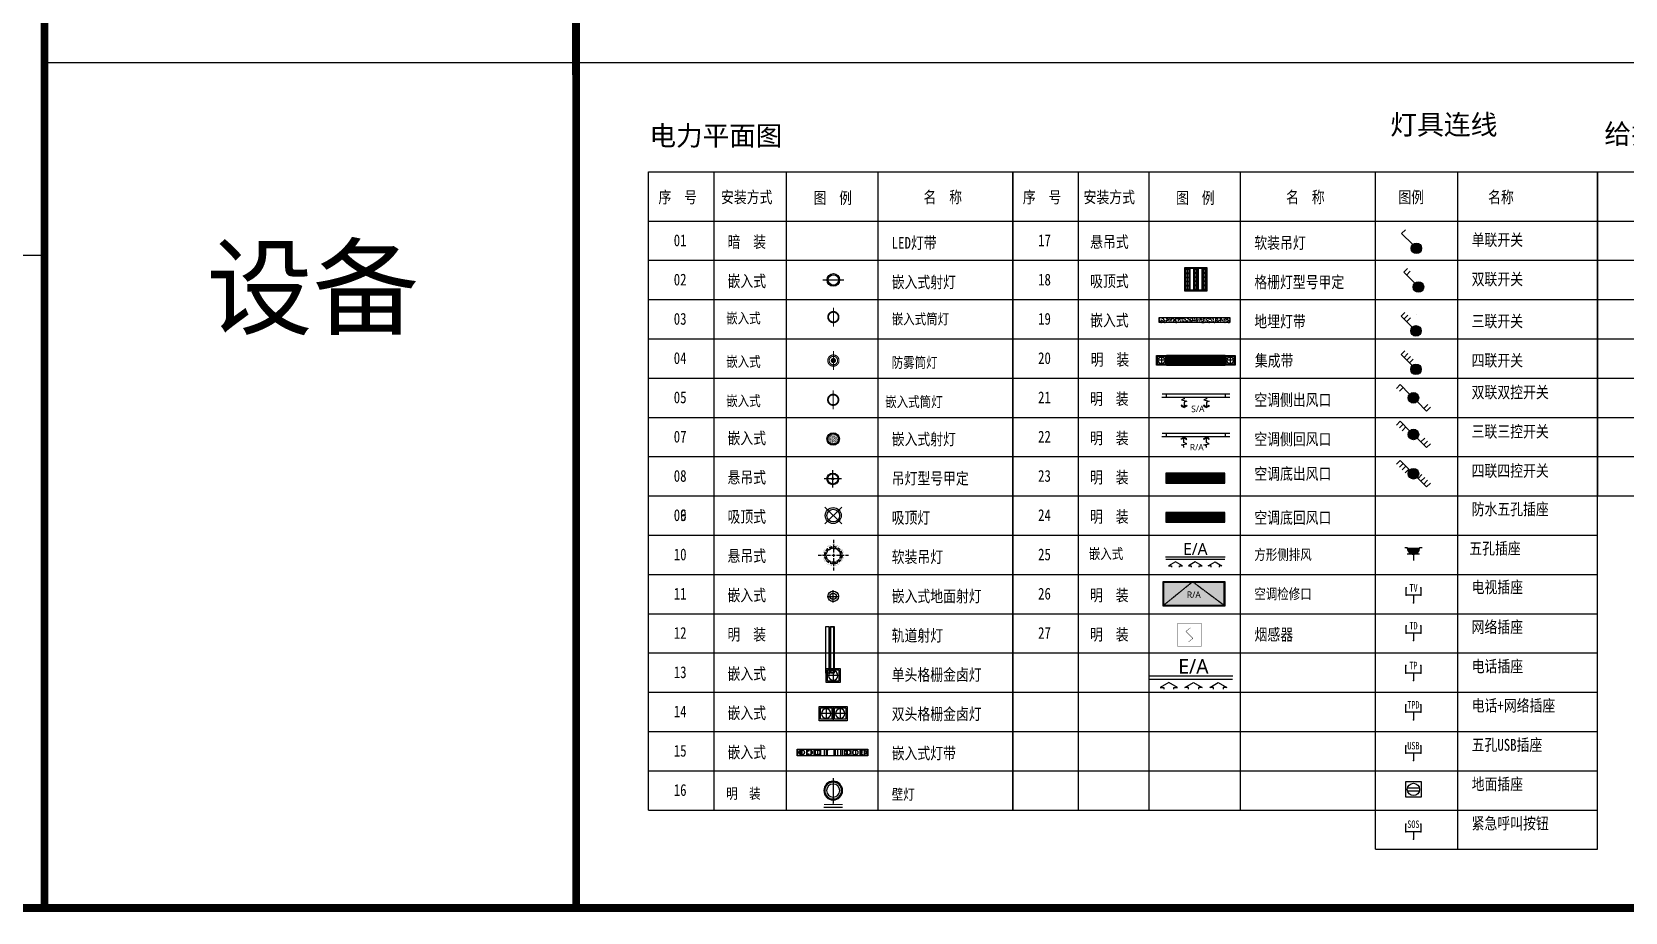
# Model space of a CAD drawing. Header units: millimetres. Extents: x -108767 to 78913, y -380878 to 1470.
# Drawn here: x -88543 to -78314, y -194076 to -188427 of the extents above; entities that cross this region are included whole.
import ezdxf
from ezdxf.enums import TextEntityAlignment as Align

# ---------------------------------------------------------------- set-up
doc = ezdxf.new("R2010")
doc.units = ezdxf.units.MM
doc.header["$LTSCALE"] = 10
doc.set_wipeout_variables(frame=1)
for name, pattern in [('ACAD_ISO02W100', [15, 12, -3]), ('ACAD_ISO05W100', [33, 24, -3, 0, -3, 0, -3]), ('DASH', [0.35, 0.25, -0.1]), ('DOTE', [2.42, 2, -0.2, 0.02, -0.2]), ('HIDDEN2', [0.1875, 0.125, -0.0625])]:
    doc.linetypes.add(name, pattern=pattern)
for name, color, linetype in [('0-TQ', 4, 'Continuous'), ('DIM_SYMB', 3, 'Continuous'), ('ID_Eqpm_M&E', 252, 'HIDDEN2'), ('NW-01-wall(原有墙体)', 255, 'Continuous'), ('NW-01-尺寸标注', 252, 'Continuous'), ('NW-02-light(平面灯具)', 12, 'Continuous'), ('NW-02-地面灯具', 1, 'Continuous'), ('NW-04-light(天花灯具)', 1, 'Continuous'), ('NW-04-天花填充', 250, 'Continuous'), ('NW-04-天花造型细线', 32, 'Continuous'), ('NW-05-造型转折线', 40, 'Continuous'), ('NW-DIMA(尺寸)', 106, 'Continuous'), ('NW-door(门扇)', 12, 'Continuous'), ('NW-light(天花射灯)', 1, 'Continuous'), ('NW-light(天花灯具)', 1, 'Continuous'), ('NW-完成面（用于平面）', 43, 'Continuous'), ('NW-开关面板', 147, 'Continuous'), ('NW-强弱电插座', 223, 'Continuous'), ('NW-暖通设备', 161, 'Continuous'), ('NW-暖通风口', 33, 'Continuous'), ('PM-01拆改', 2, 'Continuous'), ('PM-11 强弱电', 1, 'Continuous'), ('ZS-FURN', 1, 'Continuous'), ('检修口', 251, 'ACAD_ISO02W100')]:
    doc.layers.add(name, color=color, linetype=linetype)
doc.layers.add('A-GLAZ-MULN', color=1, linetype='Continuous', lineweight=25)
doc.styles.add('163', font='', dxfattribs={"width": 0.99})
doc.styles.add('_TCH_LABEL', font='COMPLEX', dxfattribs={"bigfont": 'GBCBIG'})
doc.styles.get("Standard").update_dxf_attribs({"font": ''})
doc.styles.add('宋体', font='', dxfattribs={"width": 0.8})
doc.styles.add('黑体', font='', dxfattribs={"width": 0.8, "height": 3})
doc.styles.get('163').set_extended_font_data('SimSun')
doc.styles.get('Standard').set_extended_font_data('SimSun')
doc.styles.get('宋体').set_extended_font_data('SimSun')
doc.styles.get('黑体').set_extended_font_data('Microsoft YaHei')

# ---------------------------------------------------------------- blocks, each defined once
blk = doc.blocks.new('嵌入式射灯1')
at = {"color": 250, "linetype": 'DOTE', "ltscale": 30}
blk.add_line((0, 100), (0, -100), dxfattribs=at)
blk.add_lwpolyline([(-100, 0, 0, 0, 0), (100, 0, 30, 0, 0), (155, 0, 0, 0, 0)], format="xyseb", dxfattribs=at)
blk.add_circle((0, 0), 60)
at = {"color": 250}
blk.add_circle((0, 0), 50, dxfattribs=at)
blk = doc.blocks.new('QWEFTRQWT')
at = {"layer": 'NW-light(天花灯具)', "color": 8, "linetype": 'DASH', "ltscale": 15}
for p, q in [((-731078, -150609), (-731078, -150959)), ((-731253, -150784), (-730903, -150784))]:
    blk.add_line(p, q, dxfattribs=at)
at = {"layer": 'NW-light(天花灯具)', "color": 1, "linetype": 'DASH', "ltscale": 15, "const_width": 1.5}
for points in [[(-731154, -150691, -0.145481), (-731091, -150665, -0.145481)], [(-731066, -150665, -0.145481), (-731003, -150691, -0.145481)], [(-731198, -150772, -0.145481), (-731172, -150708, -0.145481)], [(-731172, -150860, -0.145481), (-731198, -150796, -0.145481)], [(-730985, -150708, -0.145481), (-730959, -150772, -0.145481)], [(-730959, -150796, -0.145481), (-730985, -150860, -0.145481)], [(-731091, -150903, -0.145481), (-731154, -150877, -0.145481)], [(-731003, -150877, -0.145481), (-731066, -150903, -0.145481)]]:
    blk.add_lwpolyline(points, format="xyb", dxfattribs=at)
at = {"layer": 'NW-light(天花灯具)', "color": 1, "linetype": 'DASH', "ltscale": 15}
blk.add_circle((-731078, -150784), 100, dxfattribs=at)
at = {"layer": 'NW-light(天花灯具)', "color": 8, "linetype": 'DASH', "ltscale": 15}
for radius in [85, 80]:
    blk.add_circle((-731078, -150784), radius, dxfattribs=at)
blk = doc.blocks.new('sdfrgki')
at = {"layer": 'PM-11 强弱电', "color": 8}
for p, q in [((173041, -17557), (173360, -17238)), ((173041, -17238), (173360, -17557))]:
    blk.add_line(p, q, dxfattribs=at)
at = {"layer": 'PM-11 强弱电', "color": 1}
for radius in [150, 120]:
    blk.add_circle((173200, -17398), radius, dxfattribs=at)
blk = doc.blocks.new('fewrfewrewrwe')
at = {"layer": 'NW-暖通风口'}
for points in [[(-322, 196), (-356, 163), (-364, 173)], [(-322, 196), (-289, 163), (-281, 173)], [(-2, 196), (-36, 163), (-43, 173)], [(-2, 196), (32, 163), (39, 173)]]:
    blk.add_hatch(color=256, dxfattribs=at).paths.add_polyline_path(points)
for p, q in [((-638, 48, 454), (336, 48, -454)), ((-636, 0, 454), (336, 0, -454)), ((-572, 48, 454), (-572, 0, 454)), ((-364, 173, 0), (-322, 196, 0)), ((-356, 163, 0), (-364, 173, 0)), ((-358, 86, 0), (-284, 103, 0)), ((-322, 70, 0), (-358, 86, 0)), ((-322, 196, 0), (-356, 163, 0)), ((-322, 119, 0), (-322, 196, 0)), ((-322, 196, 0), (-289, 163, 0)), ((-281, 173, 0), (-322, 196, 0)), ((-284, 103, 0), (-322, 119, 0)), ((-322, 48, 0), (-322, 70, 0)), ((-289, 163, 0), (-281, 173, 0)), ((-43, 173), (-2, 196)), ((-36, 163), (-43, 173)), ((-38, 86), (36, 103)), ((-2, 70), (-38, 86)), ((-2, 196), (-36, 163)), ((-2, 119), (-2, 196)), ((-2, 196), (32, 163)), ((39, 173), (-2, 196)), ((36, 103), (-2, 119)), ((-2, 48), (-2, 70)), ((32, 163), (39, 173)), ((272, 48, -454), (272, 0, -454))]:
    blk.add_line(p, q, dxfattribs=at)
blk = doc.blocks.new('rewrwerwrwerwe')
at = {"layer": 'NW-05-造型转折线', "color": 251}
for p, q in [((-580, 580), (-580, 20)), ((-570, 467), (-470, 467)), ((-570, 457), (-470, 457)), ((-460, 580), (-460, 20)), ((-360, 580), (-360, 20)), ((-250, 467), (-350, 467)), ((-250, 457), (-350, 457)), ((-240, 580), (-240, 20)), ((-140, 580), (-140, 20)), ((-30, 467), (-130, 467)), ((-30, 457), (-130, 457)), ((-20, 580), (-20, 20)), ((-570, 359), (-470, 359)), ((-570, 349), (-470, 349)), ((-570, 251), (-470, 251)), ((-570, 241), (-470, 241)), ((-570, 143), (-470, 143)), ((-570, 133), (-470, 133)), ((-250, 359), (-350, 359)), ((-250, 349), (-350, 349)), ((-250, 251), (-350, 251)), ((-250, 241), (-350, 241)), ((-250, 143), (-350, 143)), ((-250, 133), (-350, 133)), ((-30, 359), (-130, 359)), ((-30, 349), (-130, 349)), ((-30, 251), (-130, 251)), ((-30, 241), (-130, 241)), ((-30, 143), (-130, 143)), ((-30, 133), (-130, 133))]:
    blk.add_line(p, q, dxfattribs=at)
at = {"layer": 'NW-05-造型转折线', "color": 32}
blk.add_lwpolyline([(-600, 0), (0, 0), (0, 600), (-600, 600)], close=True, dxfattribs=at)
at = {"layer": 'NW-05-造型转折线', "color": 251}
for points in [[(-580, 20), (-20, 20), (-20, 580), (-580, 580)], [(-580, 580), (-460, 580), (-460, 20), (-580, 20)], [(-570, 570), (-470, 570), (-470, 30), (-570, 30)], [(-240, 580), (-360, 580), (-360, 20), (-240, 20)], [(-250, 570), (-350, 570), (-350, 30), (-250, 30)], [(-20, 580), (-140, 580), (-140, 20), (-20, 20)], [(-30, 570), (-130, 570), (-130, 30), (-30, 30)]]:
    blk.add_lwpolyline(points, close=True, dxfattribs=at)
for points in [[(-505, 467), (-505, 570), (-535, 570), (-535, 359)], [(-505, 359), (-505, 457)], [(-315, 467), (-315, 570), (-285, 570), (-285, 359)], [(-315, 359), (-315, 457)], [(-95, 467), (-95, 570), (-65, 570), (-65, 359)], [(-95, 359), (-95, 457)], [(-535, 349), (-535, 251)], [(-535, 241), (-535, 143)], [(-535, 133), (-535, 30), (-505, 30), (-505, 133)], [(-505, 251), (-505, 349)], [(-505, 143), (-505, 241)], [(-315, 251), (-315, 349)], [(-315, 143), (-315, 241)], [(-285, 133), (-285, 30), (-315, 30), (-315, 133)], [(-285, 349), (-285, 251)], [(-285, 241), (-285, 143)], [(-95, 251), (-95, 349)], [(-95, 143), (-95, 241)], [(-65, 133), (-65, 30), (-95, 30), (-95, 133)], [(-65, 349), (-65, 251)], [(-65, 241), (-65, 143)]]:
    blk.add_lwpolyline(points, dxfattribs=at)
blk = doc.blocks.new('ewqeqweqweqw')
at = {"layer": 'NW-02-地面灯具', "color": 1}
for p, q in [((0, 30.1), (60.2, 30.1)), ((30.1, 0), (30.1, 60.2))]:
    blk.add_line(p, q, dxfattribs=at)
for radius in [26.5, 16.1]:
    blk.add_circle((30.1, 30.1), radius, dxfattribs=at)
blk = doc.blocks.new('EWWQEQWEQWEQW')
at = {"layer": 'NW-light(天花射灯)'}
h = blk.add_hatch(dxfattribs=at)
h.set_pattern_fill('AR-SAND', color=250, scale=3)
h.set_pattern_definition([(37.5, (-242729.834, 68277.335), (-0.18898007, 5.78047131), [0, -4.56, 0, -5.1, 0, -4.875]), (7.5, (-242729.834, 68277.335), (5.30933012, 8.4664382), [0, -2.46, 0, -4.11, 0, -1.575]), (327.5, (-242733.524, 68277.335), (9.34242559, 0.01697716), [0, -1.5, 0, -5.4, 0, -7.05]), (317.5, (-242733.524, 68277.335), (9.01837981, 2.6330267), [0, -0.75, 0, -3.54, 0, -4.05])])
edge = h.paths.add_edge_path()
edge.add_arc((0, 0), 30, 0, 360)
at = {"layer": 'NW-light(天花射灯)', "color": 1}
blk.add_circle((0, 0), 35, dxfattribs=at)
at = {"layer": 'NW-light(天花射灯)', "color": 8}
blk.add_circle((0, 0), 30, dxfattribs=at)
blk = doc.blocks.new('rwerwerwerewrw')
at = {"layer": 'A-GLAZ-MULN', "color": 8}
for p, q in [((-0.88, 0.61), (-1.03, 0.61)), ((-0.88, 0.51), (-1.03, 0.51)), ((-0.88, -2.96), (-1.03, -2.96)), ((-0.88, -3.07), (-1.03, -3.07))]:
    blk.add_line(p, q, dxfattribs=at)
blk.add_lwpolyline([(-1.33, -3.46), (-1.33, 1.01), (-1.03, 1.01), (-1.03, -3.46)], close=True, dxfattribs=at)
at = {"layer": 'NW-04-light(天花灯具)'}
blk.add_lwpolyline([(-0.53, 1.01), (-0.53, -3.46), (-0.88, -3.46), (-0.88, 1.01)], close=True, dxfattribs=at)
at = {"layer": 'NW-04-light(天花灯具)', "color": 8}
blk.add_lwpolyline([(-0.58, 0.96), (-0.58, -3.41), (-0.84, -3.41), (-0.84, 0.96)], close=True, dxfattribs=at)
blk = doc.blocks.new('UYIUKJHGADFDXD')
at = {"layer": 'PM-01拆改', "color": 8}
for p, q in [((-60, -75), (60, -75)), ((0, -15), (0, -135))]:
    blk.add_line(p, q, dxfattribs=at)
blk.add_lwpolyline([(-60, -135), (60, -135), (60, -15), (-60, -15)], close=True, dxfattribs=at)
blk.add_circle((0, -75), 50, dxfattribs=at)
at = {"layer": 'ZS-FURN'}
blk.add_lwpolyline([(-75, -150), (75, -150), (75, 0), (-75, 0)], close=True, dxfattribs=at)
blk = doc.blocks.new('ewqewqeqwewqeqw')
at = {"layer": 'NW-04-天花填充'}
h = blk.add_hatch(dxfattribs=at)
h.set_pattern_fill('AR-RROOF', color=251, scale=0.05, angle=-90, style=0)
h.set_pattern_definition([(270, (13586.0514, 251713.7136), (1.270000001, -2.794000002), [19.05000001, -2.54, 6.350000004, -1.27]), (270, (13586.6864, 251712.0245), (1.689100001, 1.270000001), [3.810000003, -0.4191, 7.620000005, -0.9525]), (270, (13587.1309, 251713.0786), (0.8509000006, -6.6040000045), [10.160000007, -1.778, 5.080000003, -1.27])])
h.paths.add_polyline_path([(13.5, 1.25), (13.5, 0), (0, 0), (0, 1.25)])
at = {"layer": 'NW-04-天花造型细线', "color": 54}
blk.add_lwpolyline([(13.5, 1.25), (13.5, 0), (0, 0), (0, 1.25)], close=True, dxfattribs=at)
at = {"layer": 'NW-light(天花射灯)', "color": 1, "linetype": 'DASH', "ltscale": 15}
for centre in [(0.88, 0.63), (2.38, 0.63), (3.88, 0.63), (9.62, 0.63), (11.12, 0.63), (12.62, 0.63)]:
    blk.add_circle(centre, 0.5, dxfattribs=at)
blk = doc.blocks.new('SETH')
at = {"layer": 'NW-light(天花灯具)', "linetype": 'ACAD_ISO05W100', "lineweight": 5, "ltscale": 2}
h = blk.add_hatch(color=8, dxfattribs=at)
h.paths.add_polyline_path([(3473.17, -406.67), (3473.17, -406.11, 0.414214), (3472.61, -406.67)])
h.paths.add_polyline_path([(3473.17, -407.24), (3473.17, -406.67), (3472.61, -406.67, 0.414214)])
h.paths.add_polyline_path([(3473.74, -406.67), (3473.17, -406.67), (3473.17, -407.24, 0.414214)])
h.paths.add_polyline_path([(3473.74, -406.67, 0.414214), (3473.17, -406.11), (3473.17, -406.67)])
at = {"layer": 'NW-light(天花灯具)', "color": 8, "linetype": 'ACAD_ISO05W100', "lineweight": 5, "ltscale": 2}
blk.add_line((3473.17, -404.17), (3473.17, -409.17), dxfattribs=at)
blk.add_lwpolyline([(3470.67, -406.67, 0, 0, 0), (3475.67, -406.67, 0.75, 0.75, 0)], format="xyseb", dxfattribs=at)
at = {"layer": 'NW-light(天花灯具)', "linetype": 'ACAD_ISO05W100', "lineweight": 5, "ltscale": 2}
blk.add_circle((3473.17, -406.67), 1.5, dxfattribs=at)
at = {"layer": 'NW-light(天花灯具)', "color": 8, "linetype": 'ACAD_ISO05W100', "lineweight": 5, "ltscale": 2}
for radius in [1.13, 0.563]:
    blk.add_circle((3473.17, -406.67), radius, dxfattribs=at)
blk = doc.blocks.new('ERGTEWR')
at = {"layer": 'NW-light(天花灯具)', "color": 8, "linetype": 'ACAD_ISO05W100', "lineweight": 5, "ltscale": 2}
blk.add_line((3473.17, -396.67), (3473.17, -401.67), dxfattribs=at)
blk.add_lwpolyline([(3470.67, -399.17, 0, 0, 0), (3475.67, -399.17, 0.75, 0.75, 0)], format="xyseb", dxfattribs=at)
at = {"layer": 'NW-light(天花灯具)', "linetype": 'ACAD_ISO05W100', "lineweight": 5, "ltscale": 2}
for radius in [1.5, 1.31]:
    blk.add_circle((3473.17, -399.17), radius, dxfattribs=at)
blk = doc.blocks.new('壁灯1')
at = {"color": 250, "linetype": 'DOTE', "ltscale": 25}
blk.add_line((0, 313), (0, 47), dxfattribs=at)
blk.add_line((-100, 0), (100, 0))
blk.add_lwpolyline([(-133, 180, 0, 0, 0), (133, 180, 40, 40, 0)], format="xyseb", dxfattribs=at)
at = {"const_width": 10}
for points in [[(-100, 30), (100, 30)], [(0, 30), (0, 80)]]:
    blk.add_lwpolyline(points, dxfattribs=at)
blk.add_circle((0, 180), 100)
at = {"color": 250}
for radius in [90, 70]:
    blk.add_circle((0, 180), radius, dxfattribs=at)
blk = doc.blocks.new('*U46')
at = {"color": 250}
blk.add_line((-225, 0), (225, 0), dxfattribs=at)
at = {"const_width": 10}
blk.add_lwpolyline([(-225, -20), (225, -20)], dxfattribs=at)
at = {"color": 250}
for points in [[(-120, -80), (-120, -70), (-98, -70), (-150, -40), (-202, -70), (-180, -70), (-180, -80)], [(30, -80), (30, -70), (52, -70), (0, -40), (-52, -70), (-30, -70), (-30, -80)], [(120, -80), (120, -70), (98, -70), (150, -40), (202, -70), (180, -70), (180, -80)]]:
    blk.add_lwpolyline(points, dxfattribs=at)
at = {"color": 250, "style": '黑体'}
blk.add_attdef('侧回风口', text='', height=90, dxfattribs=at).set_placement((7, -155), align=Align.MIDDLE)
blk = doc.blocks.new('墙面安装电视插座')
for p, q in [((-50, 50), (-50, 100)), ((50, 50), (-50, 50)), ((0, 50), (0, 0)), ((50, 100), (50, 50))]:
    blk.add_line(p, q)
for p in [(-50, 100), (-50, 50), (0, 0), (50, 100), (50, 50)]:
    blk.add_point(p)
at = {"color": 8, "style": '宋体', "width": 0.8, "flags": 8}
blk.add_attdef('TV', text='', height=50, dxfattribs=at).set_placement((0, 100), align=Align.MIDDLE_CENTER)
at = {"style": '_TCH_LABEL', "flags": 9}
blk.add_attdef('A', (0, 0), '', height=0.002, dxfattribs=at)
blk = doc.blocks.new('_LINKPT1')
blk.add_line((0, 0), (0, 0))
blk = doc.blocks.new('单相二三极安全插座')
at = {"linetype": 'Continuous'}
for p, q in [((-33.3, 49.9), (-23.8, 49.9)), ((-23.8, 49.9), (-23.8, 47.5)), ((-23.8, 47.5), (23.8, 47.5)), ((23.8, 23.8), (-23.8, 23.8)), ((0, 23.8), (0, 0)), ((23.8, 49.9), (23.8, 47.5)), ((23.8, 49.9), (33.3, 49.9))]:
    blk.add_line(p, q, dxfattribs=at)
blk.add_arc((0, 47.5), 23.8, 180, 0, dxfattribs=at)
for points in [[(20.6, 35.7), (-20.6, 35.7), (23.8, 47.5), (-23.8, 47.5)], [(11.9, 27), (-11.9, 27), (20.6, 35.7), (-20.6, 35.7)], [(0, 23.8), (0, 23.8), (11.9, 27), (-11.9, 27)]]:
    blk.add_solid(points, dxfattribs=at)
at = {"linetype": 'Continuous', "xscale": 0.0950808586651788, "yscale": 0.0950808586651788, "zscale": 0.0950808586651788}
blk.add_blockref('_LINKPT1', (0, 0), dxfattribs=at)
blk = doc.blocks.new('ERWQEWQEWQEWQ')
at = {"layer": 'NW-强弱电插座'}
for p, q in [((0, 2.96), (2.96, 2.96)), ((0, 0), (0, 2.96)), ((2.96, 0), (0, 0)), ((0.34, 1.77), (2.63, 1.77)), ((0.34, 1.18), (2.63, 1.18)), ((2.96, 2.96), (2.96, 0))]:
    blk.add_line(p, q, dxfattribs=at)
blk.add_circle((1.48, 1.48), 1.18, dxfattribs=at)
blk = doc.blocks.new('fgregrt')
at = {"layer": 'NW-开关面板'}
for p, q in [((5135.44, -371.79), (5136.16, -371.07)), ((5137.56, -373.9), (5135.44, -371.79))]:
    blk.add_line(p, q, dxfattribs=at)
blk.add_circle((5138.27, -374.61), 1, dxfattribs=at)
for points in [[(5137.27, -374.61), (5137.27, -374.61), (5137.4, -375.11), (5137.4, -374.11)], [(5137.4, -375.11), (5137.4, -374.11), (5137.77, -375.48), (5137.77, -373.74)], [(5137.77, -375.48), (5137.77, -373.74), (5138.27, -375.61), (5138.27, -373.61)], [(5138.77, -375.48), (5138.77, -373.74), (5138.27, -375.61), (5138.27, -373.61)], [(5139.14, -375.11), (5139.14, -374.11), (5138.77, -375.48), (5138.77, -373.74)], [(5139.27, -374.61), (5139.27, -374.61), (5139.14, -375.11), (5139.14, -374.11)]]:
    blk.add_solid(points, dxfattribs=at)
at = {"layer": 'NW-开关面板', "xscale": 4.805045045043872, "yscale": 4.805045045043872, "zscale": 4.805045045043872, "rotation": 90}
for p in [(5138.27, -373.61), (5137.27, -374.61), (5139.27, -374.61)]:
    blk.add_blockref('_LINKPT1', p, dxfattribs=at)
at = {"layer": 'NW-开关面板', "width": 0.8, "flags": 9}
blk.add_attdef('A', (5139.27, -374.61), '', height=0.0000961, rotation=90, dxfattribs=at)
blk = doc.blocks.new('ergwet')
for p, q in [((5135.37, -385.51), (5136.08, -384.8)), ((5137.49, -387.63), (5135.37, -385.51)), ((5135.91, -386.06), (5136.63, -385.34)), ((5136.43, -386.57), (5137.14, -385.86))]:
    blk.add_line(p, q)
blk.add_circle((5138.19, -388.34), 1)
for points in [[(5137.19, -388.34), (5137.19, -388.34), (5137.33, -388.84), (5137.33, -387.84)], [(5137.33, -388.84), (5137.33, -387.84), (5137.69, -389.21), (5137.69, -387.47)], [(5137.69, -389.21), (5137.69, -387.47), (5138.19, -389.34), (5138.19, -387.34)], [(5138.69, -389.21), (5138.69, -387.47), (5138.19, -389.34), (5138.19, -387.34)], [(5139.06, -388.84), (5139.06, -387.84), (5138.69, -389.21), (5138.69, -387.47)], [(5139.19, -388.34), (5139.19, -388.34), (5139.06, -388.84), (5139.06, -387.84)]]:
    blk.add_solid(points)
at = {"xscale": 4.805045045043872, "yscale": 4.805045045043872, "zscale": 4.805045045043872, "rotation": 90}
for p in [(5137.19, -388.34), (5138.19, -387.34), (5139.19, -388.34)]:
    blk.add_blockref('_LINKPT1', p, dxfattribs=at)
at = {"width": 0.8, "flags": 9}
blk.add_attdef('A', (5139.19, -388.34), '', height=0.0000961, rotation=90, dxfattribs=at)
blk = doc.blocks.new('srhgdrth')
at = {"layer": 'NW-开关面板'}
for p, q in [((5927.29, -114.51), (5928, -113.79)), ((5929.4, -116.62), (5927.29, -114.51)), ((5927.83, -115.05), (5928.54, -114.33))]:
    blk.add_line(p, q, dxfattribs=at)
blk.add_circle((5930.11, -117.33), 1, dxfattribs=at)
for points in [[(5929.11, -117.33), (5929.11, -117.33), (5929.24, -117.83), (5929.24, -116.83)], [(5929.24, -117.83), (5929.24, -116.83), (5929.61, -118.2), (5929.61, -116.46)], [(5929.61, -118.2), (5929.61, -116.46), (5930.11, -118.33), (5930.11, -116.33)], [(5930.61, -118.2), (5930.61, -116.46), (5930.11, -118.33), (5930.11, -116.33)], [(5930.98, -117.83), (5930.98, -116.83), (5930.61, -118.2), (5930.61, -116.46)], [(5931.11, -117.33), (5931.11, -117.33), (5930.98, -117.83), (5930.98, -116.83)]]:
    blk.add_solid(points, dxfattribs=at)
at = {"layer": 'NW-开关面板', "xscale": 4.805045045043872, "yscale": 4.805045045043872, "zscale": 4.805045045043872, "rotation": 90}
for p in [(5929.11, -117.33), (5930.11, -116.33), (5931.11, -117.33)]:
    blk.add_blockref('_LINKPT1', p, dxfattribs=at)
at = {"layer": 'NW-开关面板', "width": 0.8, "flags": 9}
blk.add_attdef('A', (5931.11, -117.33), '', height=0.0000961, rotation=90, dxfattribs=at)
blk = doc.blocks.new('thrthwery')
at = {"layer": 'NW-开关面板'}
for p, q in [((5245.23, -702.22), (5245.94, -701.51)), ((5247.35, -704.34), (5245.23, -702.22)), ((5245.77, -702.77), (5246.49, -702.05)), ((5246.29, -703.28), (5247, -702.57)), ((5246.8, -703.8), (5247.52, -703.08))]:
    blk.add_line(p, q, dxfattribs=at)
blk.add_circle((5248.05, -705.05), 1, dxfattribs=at)
for points in [[(5247.05, -705.05), (5247.05, -705.05), (5247.19, -705.55), (5247.19, -704.55)], [(5247.19, -705.55), (5247.19, -704.55), (5247.55, -705.92), (5247.55, -704.18)], [(5247.55, -705.92), (5247.55, -704.18), (5248.05, -706.05), (5248.05, -704.05)], [(5248.55, -705.92), (5248.55, -704.18), (5248.05, -706.05), (5248.05, -704.05)], [(5248.92, -705.55), (5248.92, -704.55), (5248.55, -705.92), (5248.55, -704.18)], [(5249.06, -705.05), (5249.06, -705.05), (5248.92, -705.55), (5248.92, -704.55)]]:
    blk.add_solid(points, dxfattribs=at)
at = {"layer": 'NW-开关面板', "xscale": 4.805045045043872, "yscale": 4.805045045043872, "zscale": 4.805045045043872, "rotation": 90}
for p in [(5247.05, -705.05), (5248.05, -704.05), (5249.06, -705.05)]:
    blk.add_blockref('_LINKPT1', p, dxfattribs=at)
at = {"layer": 'NW-开关面板', "width": 0.8, "flags": 9}
blk.add_attdef('A', (5249.06, -705.05), '', height=0.0000961, rotation=90, dxfattribs=at)
blk = doc.blocks.new('eweqweqewq')
at = {"layer": 'NW-开关面板'}
h = blk.add_hatch(color=256, dxfattribs=at)
edge = h.paths.add_edge_path()
edge.add_arc((0, 0), 1.01, 0, 360)
for p, q in [((-2.52, 2.52), (-3.24, 1.8)), ((-2.69, 1.26), (-1.98, 1.98)), ((-0.72, 0.72), (-2.52, 2.52)), ((-2.15, 0.72), (-1.43, 1.43)), ((-1.6, 0.18), (-0.89, 0.89)), ((0.72, -0.72), (2.52, -2.52)), ((0.89, -0.89), (1.6, -0.18)), ((1.43, -1.43), (2.15, -0.72)), ((1.98, -1.98), (2.69, -1.26)), ((2.52, -2.52), (3.24, -1.8))]:
    blk.add_line(p, q, dxfattribs=at)
blk.add_circle((0, 0), 1.01, dxfattribs=at)
blk = doc.blocks.new('ewqewqewqeqwe')
at = {"layer": 'NW-开关面板'}
h = blk.add_hatch(color=256, dxfattribs=at)
edge = h.paths.add_edge_path()
edge.add_arc((0, 0), 1.01, 0, 360)
for p, q in [((-2.52, 2.52), (-3.24, 1.8)), ((-2.69, 1.26), (-1.98, 1.98)), ((-0.72, 0.72), (-2.52, 2.52)), ((-2.15, 0.72), (-1.43, 1.43)), ((0.72, -0.72), (2.52, -2.52)), ((1.43, -1.43), (2.15, -0.72)), ((1.98, -1.98), (2.69, -1.26)), ((2.52, -2.52), (3.24, -1.8))]:
    blk.add_line(p, q, dxfattribs=at)
blk.add_circle((0, 0), 1.01, dxfattribs=at)
blk = doc.blocks.new('eqweqweqweqweqweq')
at = {"layer": 'NW-开关面板'}
h = blk.add_hatch(color=256, dxfattribs=at)
edge = h.paths.add_edge_path()
edge.add_arc((0, 0), 1.01, 0, 360)
for p, q in [((-3.24, 1.81), (-2.52, 2.52)), ((-2.69, 1.26), (-1.98, 1.98)), ((-0.72, 0.72), (-2.52, 2.52)), ((0.72, -0.72), (2.52, -2.52)), ((2.01, -2.01), (2.72, -1.29)), ((2.52, -2.52), (3.24, -1.81))]:
    blk.add_line(p, q, dxfattribs=at)
blk.add_circle((0, 0), 1.01, dxfattribs=at)
blk = doc.blocks.new('SMOKE DETECTOR')
at = {"color": 1, "linetype": 'ByBlock'}
blk.add_wipeout([(-2.5, 2.5), (2.5, 2.5), (2.5, -2.5), (-2.5, -2.5)], dxfattribs=at).dxf.layer = 'ID_Eqpm_M&E'
at = {"layer": 'ID_Eqpm_M&E', "color": 1, "linetype": 'ByBlock', "const_width": 0.1}
blk.add_lwpolyline([(-2.5, -2.5), (2.5, -2.5), (2.5, 2.5), (-2.5, 2.5)], close=True, dxfattribs=at)
at = {"layer": 'ID_Eqpm_M&E', "color": 1, "linetype": 'ByBlock', "const_width": 0.075}
blk.add_lwpolyline([(0.1875, 1.5), (-0.75, 0.75), (0.75, -0.75), (-0.1875, -1.5)], dxfattribs=at)
blk = doc.blocks.new('*U124')
at = {"color": 250}
blk.add_line((-237.9, 0), (265.9, 0), dxfattribs=at)
at = {"const_width": 10}
blk.add_lwpolyline([(-237.9, -20), (265.9, -20)], dxfattribs=at)
at = {"color": 250}
for points in [[(-120, -80), (-120, -70), (-98, -70), (-150, -40), (-202, -70), (-180, -70), (-180, -80)], [(30, -80), (30, -70), (52, -70), (0, -40), (-52, -70), (-30, -70), (-30, -80)], [(120, -80), (120, -70), (98, -70), (150, -40), (202, -70), (180, -70), (180, -80)]]:
    blk.add_lwpolyline(points, dxfattribs=at)
at = {"color": 250, "style": '黑体'}
blk.add_attdef('侧回风口', text='', height=90, dxfattribs=at).set_placement((6.6, -154.5), align=Align.MIDDLE)

msp = doc.modelspace()

# ---------------------------------------------------------------- hatches: boundary and pattern name
at = {"layer": 'NW-01-wall(原有墙体)'}
msp.add_hatch(color=250, dxfattribs=at).paths.add_polyline_path([(-81277, -192105.2), (-80888.5, -192105.2), (-80888.5, -191961.2), (-81277, -191961.2)])
at = {"layer": 'NW-02-地面灯具'}
h = msp.add_hatch(dxfattribs=at)
h.set_pattern_fill('AR-SAND', color=251, scale=0.336, angle=-180)
h.set_pattern_definition([(217.5, (8285725.122, -873815.22), (0.537610516, -16.444284786), [0, -12.97228801, 0, -14.50848001, 0, -13.86840001]), (187.5, (8285725.122, -873815.22), (-15.103982324, -24.085323396), [0, -6.998208005, 0, -11.692128008, 0, -4.480560003]), (147.5, (8285735.62, -873815.22), (-26.577343658, -0.048289405), [0, -4.267200003, 0, -15.36192001, 0, -20.055840014]), (137.5, (8285735.62, -873815.22), (-25.65549682, -7.490425267), [0, -2.133600001, 0, -10.070592007, 0, -11.521440008])])
h.paths.add_polyline_path([(-80852.7, -190292.5), (-81306.3, -190292.5), (-81306.3, -190258.9), (-80852.7, -190258.9)])
at = {"layer": 'NW-暖通风口'}
h = msp.add_hatch(dxfattribs=at)
h.set_pattern_fill('ANSI31', color=250, scale=2.1, angle=-45, style=0)
h.set_pattern_definition([(360, (-4292466.7254, 31600.4654), (6e-15, 6.667500005), [])])
h.paths.add_polyline_path([(-80887.7, -190559.7), (-80887.7, -190509.3), (-81253.1, -190509.3), (-81253.1, -190559.7)])
for points in [[(-81146.3, -191027.8), (-81161.5, -191042.9), (-81164.9, -191038.4)], [(-81146.3, -191027.8), (-81131.2, -191042.9), (-81127.8, -191038.4)], [(-81002.8, -191027.8), (-81017.9, -191042.9), (-81021.3, -191038.4)], [(-81002.8, -191027.8), (-80987.7, -191042.9), (-80984.3, -191038.4)]]:
    msp.add_hatch(color=256, dxfattribs=at).paths.add_polyline_path(points)
h = msp.add_hatch(dxfattribs=at)
h.set_pattern_fill('ANSI31', color=250, scale=2.1, angle=-45, style=0)
h.set_pattern_definition([(360, (-4292470.1844, 30844.4654), (6e-15, 6.667500005), [])])
h.paths.add_polyline_path([(-80891.1, -191315.7), (-80891.1, -191265.3), (-81256.5, -191265.3), (-81256.5, -191315.7)])
h = msp.add_hatch(dxfattribs=at)
h.set_pattern_fill('ANSI31', color=250, scale=2.1, angle=-45, style=0)
h.set_pattern_definition([(360, (-4292470.1844, 30592.4654), (6e-15, 6.667500005), [])])
h.paths.add_polyline_path([(-80891.1, -191567.7), (-80891.1, -191517.3), (-81256.5, -191517.3), (-81256.5, -191567.7)])

# ---------------------------------------------------------------- linework, layer by layer
at = {"color": 1, "ltscale": 30}
msp.add_lwpolyline([(-105001.4, -194049.4), (-88463.1, -194049.4), (-88463.9, -186385.8), (-105001.4, -186385.8)], close=True, dxfattribs=at)
at = {"color": 250, "elevation": 0}
msp.add_lwpolyline([(-81277, -192105.2), (-80888.5, -192105.2), (-80888.5, -191961.2), (-81277, -191961.2)], close=True, dxfattribs=at)
at = {"layer": '0-TQ'}
for p, q in [((-82245.5, -189325.7), (-79917.7, -189325.7)), ((-79917.7, -193672.7), (-79917.7, -189325.7)), ((-79917.7, -189325.7), (-78491.7, -189325.7)), ((-79389, -193672.7), (-79389, -189325.7)), ((-78491.7, -193672.7), (-78491.7, -189325.7)), ((-78491.7, -189325.7), (-78491.7, -191404.7)), ((-78491.7, -189325.7), (-77065.7, -189325.7)), ((-82245.5, -189640.7), (-79917.7, -189640.7)), ((-79917.7, -189640.7), (-78491.7, -189640.7)), ((-78491.7, -189640.7), (-77065.7, -189640.7)), ((-84584.4, -189892.7), (-82245.5, -189892.7)), ((-82245.5, -189892.7), (-79917.7, -189892.7)), ((-79917.7, -189892.7), (-78491.7, -189892.7)), ((-79917.7, -189892.7), (-78491.7, -189892.7)), ((-78491.7, -189892.7), (-77065.7, -189892.7)), ((-84584.4, -190144.7), (-82245.5, -190144.7)), ((-82245.5, -190144.7), (-79917.7, -190144.7)), ((-79917.7, -190144.7), (-78491.7, -190144.7)), ((-78491.7, -190144.7), (-77065.7, -190144.7)), ((-84584.4, -190396.7), (-82245.5, -190396.7)), ((-82245.5, -190396.7), (-79917.7, -190396.7)), ((-79917.7, -190396.7), (-78491.7, -190396.7)), ((-78491.7, -190396.7), (-77065.7, -190396.7)), ((-84584.4, -190648.7), (-82245.5, -190648.7)), ((-82245.5, -190648.7), (-79917.7, -190648.7)), ((-79917.7, -190648.7), (-78491.7, -190648.7)), ((-78491.7, -190648.7), (-77065.7, -190648.7)), ((-84584.4, -190900.7), (-82245.5, -190900.7)), ((-82245.5, -190900.7), (-79917.7, -190900.7)), ((-79917.7, -190900.7), (-78491.7, -190900.7)), ((-78491.7, -190900.7), (-77065.7, -190900.7)), ((-84584.4, -191152.7), (-82245.5, -191152.7)), ((-82245.5, -191152.7), (-79917.7, -191152.7)), ((-79917.7, -191152.7), (-78491.7, -191152.7)), ((-78491.7, -191152.7), (-77065.7, -191152.7)), ((-84584.4, -191404.7), (-82245.5, -191404.7)), ((-82245.5, -191404.7), (-79917.7, -191404.7)), ((-79917.7, -191404.7), (-78491.7, -191404.7)), ((-78491.7, -191404.7), (-77065.7, -191404.7)), ((-84584.4, -191656.7), (-82245.5, -191656.7)), ((-82245.5, -191656.7), (-79917.7, -191656.7)), ((-79917.7, -191656.7), (-78491.7, -191656.7)), ((-84584.4, -191908.7), (-79917.7, -191908.7)), ((-79917.7, -191908.7), (-78491.7, -191908.7)), ((-84584.4, -192160.7), (-79917.7, -192160.7)), ((-79917.7, -192160.7), (-78491.7, -192160.7)), ((-84584.4, -192412.7), (-79917.7, -192412.7)), ((-79917.7, -192412.7), (-78491.7, -192412.7)), ((-84584.4, -192664.7), (-79917.7, -192664.7)), ((-79917.7, -192664.7), (-78491.7, -192664.7)), ((-84584.4, -192916.7), (-79917.7, -192916.7)), ((-79917.7, -192916.7), (-78491.7, -192916.7)), ((-84584.4, -193168.7), (-79917.7, -193168.7)), ((-79917.7, -193168.7), (-78491.7, -193168.7)), ((-84584.4, -193420.7), (-79917.7, -193420.7)), ((-79917.7, -193420.7), (-78491.7, -193420.7)), ((-79917.7, -193672.7), (-78491.7, -193672.7))]:
    msp.add_line(p, q, dxfattribs=at)
at = {"layer": '0-TQ', "elevation": 0}
for points in [[(-84584.4, -189325.7), (-82245.5, -189325.7), (-82245.5, -193420.7)], [(-84584.4, -193420.7), (-84584.4, -189325.7)], [(-84164.4, -189325.7), (-84164.4, -193420.7)], [(-83700.8, -189325.7), (-83700.8, -193420.7)], [(-83112.8, -189325.7), (-83112.8, -193420.7)], [(-82245.5, -193420.7), (-82245.5, -189325.7)], [(-81825.5, -189325.7), (-81825.5, -193420.7)], [(-81373, -189325.7), (-81373, -193420.7)], [(-80785, -189325.7), (-80785, -193420.7)], [(-79917.7, -193420.7), (-79917.7, -189325.7)], [(-84584.4, -189640.7), (-82245.5, -189640.7)], [(-82245.5, -189640.7), (-79917.7, -189640.7)]]:
    msp.add_lwpolyline(points, dxfattribs=at)
at = {"layer": 'NW-01-wall(原有墙体)', "ltscale": 30}
for p, q in [((-85050.8, -171591), (-85050.8, -194050.7)), ((-88463.7, -188622.6), (-70829.1, -188622.6))]:
    msp.add_line(p, q, dxfattribs=at)
at = {"layer": 'NW-01-wall(原有墙体)'}
for p, q in [((-84164.4, -189325.7), (-84164.4, -191152.7)), ((-82245.5, -189325.7), (-82245.5, -191152.7))]:
    msp.add_line(p, q, dxfattribs=at)
at = {"layer": 'NW-02-light(平面灯具)', "color": 1}
for p, q in [((-83401.1, -191351.1), (-83401.1, -191240.2)), ((-83345.7, -191295.6), (-83456.6, -191295.6))]:
    msp.add_line(p, q, dxfattribs=at)
for radius in [37.8, 6.3, 1.58]:
    msp.add_circle((-83401.1, -191295.6), radius, dxfattribs=at)
at = {"layer": 'NW-02-light(平面灯具)', "color": 8}
msp.add_circle((-83401.1, -191295.6), 32.8, dxfattribs=at)
at = {"layer": 'NW-02-地面灯具', "color": 1, "elevation": 0}
msp.add_lwpolyline([(-80852.7, -190292.5), (-81306.3, -190292.5), (-81306.3, -190258.9), (-80852.7, -190258.9)], close=True, dxfattribs=at)
at = {"layer": 'NW-完成面（用于平面）', "color": 2}
for points in [[(-88463.9, -171591, 50, 50, 0), (-88461.7, -194051.1, 10, 10, 0)], [(-85050.8, -171591, 50, 50, 0), (-85048.6, -194051.1, 10, 10, 0)]]:
    msp.add_lwpolyline(points, format="xyseb", dxfattribs=at)
msp.add_lwpolyline([(-105001.4, -189859), (-88463.5, -189859), (-88463.1, -194049.4), (-105001.4, -194049.4)], close=True, dxfattribs=at)
at = {"layer": 'NW-暖通风口'}
for p, q in [((-81287.7, -191023.9, 203.3), (-80851.2, -191023.9, -203.3)), ((-81286.9, -191002.3, 203.3), (-80851.2, -191002.3, -203.3)), ((-81258.2, -191023.9, 203.3), (-81258.2, -191002.3, 203.3)), ((-81164.9, -191038.4, 0), (-81146.3, -191027.8, 0)), ((-81161.5, -191042.9, 0), (-81164.9, -191038.4, 0)), ((-81146.3, -191027.8, 0), (-81161.5, -191042.9, 0)), ((-81146.3, -191062.5, 0), (-81146.3, -191027.8, 0)), ((-81146.3, -191027.8, 0), (-81131.2, -191042.9, 0)), ((-81127.8, -191038.4, 0), (-81146.3, -191027.8, 0)), ((-81129.1, -191069.8, 0), (-81146.3, -191062.5, 0)), ((-81131.2, -191042.9, 0), (-81127.8, -191038.4, 0)), ((-81021.3, -191038.4), (-81002.8, -191027.8)), ((-81017.9, -191042.9), (-81021.3, -191038.4)), ((-81002.8, -191027.8), (-81017.9, -191042.9)), ((-81002.8, -191062.5), (-81002.8, -191027.8)), ((-81002.8, -191027.8), (-80987.7, -191042.9)), ((-80984.3, -191038.4), (-81002.8, -191027.8)), ((-80985.5, -191069.8), (-81002.8, -191062.5)), ((-80987.7, -191042.9), (-80984.3, -191038.4)), ((-80880, -191023.9, -203.3), (-80880, -191002.3, -203.3)), ((-81162.4, -191077.1, 0), (-81129.1, -191069.8, 0)), ((-81146.3, -191084.4, 0), (-81162.4, -191077.1, 0)), ((-81146.3, -191094.2, 0), (-81146.3, -191084.4, 0)), ((-81018.9, -191077.1), (-80985.5, -191069.8)), ((-81002.8, -191084.4), (-81018.9, -191077.1)), ((-81002.8, -191094.2), (-81002.8, -191084.4))]:
    msp.add_line(p, q, dxfattribs=at)
at = {"layer": 'NW-暖通风口', "elevation": 0}
for points in [[(-81259.4, -190566.1), (-81322.4, -190566.1), (-81322.4, -190503), (-81259.4, -190503)], [(-80881.4, -190503), (-81259.4, -190503), (-81259.4, -190566), (-80881.4, -190566)], [(-80887.7, -190559.7), (-80887.7, -190509.3), (-81253.1, -190509.3), (-81253.1, -190559.7)], [(-80818.4, -190566.1), (-80881.4, -190566.1), (-80881.4, -190503), (-80818.4, -190503)], [(-80884.8, -191259), (-81262.8, -191259), (-81262.8, -191322), (-80884.8, -191322)], [(-80891.1, -191315.7), (-80891.1, -191265.3), (-81256.5, -191265.3), (-81256.5, -191315.7)], [(-80884.8, -191511), (-81262.8, -191511), (-81262.8, -191574), (-80884.8, -191574)], [(-80891.1, -191567.7), (-80891.1, -191517.3), (-81256.5, -191517.3), (-81256.5, -191567.7)], [(-81283, -192111.2), (-80882.5, -192111.2), (-80882.5, -191955.2), (-81283, -191955.2)]]:
    msp.add_lwpolyline(points, close=True, dxfattribs=at)
at = {"layer": 'PM-01拆改', "color": 8}
for p, q in [((-81265.7, -190534.6), (-81316.1, -190534.6)), ((-81290.9, -190509.3), (-81290.9, -190559.8)), ((-80824.7, -190534.6), (-80875.1, -190534.6)), ((-80849.9, -190509.3), (-80849.9, -190559.8))]:
    msp.add_line(p, q, dxfattribs=at)
at = {"layer": 'PM-01拆改', "color": 8, "elevation": 0}
for points in [[(-81265.7, -190559.8), (-81316.1, -190559.8), (-81316.1, -190509.3), (-81265.7, -190509.3)], [(-80824.7, -190559.8), (-80875.1, -190559.8), (-80875.1, -190509.3), (-80824.7, -190509.3)]]:
    msp.add_lwpolyline(points, close=True, dxfattribs=at)
at = {"layer": 'PM-01拆改', "color": 8}
for centre in [(-81290.9, -190534.6), (-80849.9, -190534.6)]:
    msp.add_circle(centre, 21, dxfattribs=at)
at = {"layer": '检修口', "ltscale": 0.01}
for p, q in [((-80882.5, -191955.2), (-81283, -191955.2)), ((-81283, -191955.2), (-81283, -192111.2)), ((-80882.5, -192111.2), (-80882.5, -191955.2)), ((-81283, -192111.2), (-80882.5, -192111.2))]:
    msp.add_line(p, q, dxfattribs=at)
at = {"layer": '检修口', "ltscale": 0.01, "elevation": 0}
msp.add_lwpolyline([(-81283, -192111.2), (-81091, -191955.2), (-80882.5, -192111.2)], dxfattribs=at)

# ---------------------------------------------------------------- block references
at = {"layer": 'DIM_SYMB', "xscale": 24, "yscale": 24, "zscale": 24}
for p in [(-166753.3, -180677), (-166754.5, -181208)]:
    msp.add_blockref('ERGTEWR', p, dxfattribs=at)
at = {"layer": 'NW-01-尺寸标注'}
for name, p, xscale, yscale, zscale in [('ewqewqeqwewqeqw', (-83629.7, -193072.3), 33.6, 33.6, 33.6), ('ERWQEWQEWQEWQ', (-79723.1, -193338), 33.59999999999999, 33.59999999999999, 33.59999999999999)]:
    msp.add_blockref(name, p, dxfattribs=dict(at, xscale=xscale, yscale=yscale, zscale=zscale))
at = {"layer": 'NW-02-地面灯具', "xscale": 1.288636299926056, "yscale": 1.288636299926056, "zscale": 1.288636299926056, "rotation": 0.00107190167025328}
msp.add_blockref('ewqeqweqweqw', (-83436.9, -192088.2), dxfattribs=at)
at = {"layer": 'NW-05-造型转折线', "color": 251, "xscale": 0.2443636242822742, "yscale": 0.2443636242822742, "zscale": 0.2443636242822742}
msp.add_blockref('rewrwerwrwerwe', (-80997, -190088), dxfattribs=at)
at = {"layer": 'NW-DIMA(尺寸)', "xscale": 33.59999999999999, "yscale": 33.59999999999999, "zscale": 33.59999999999999}
msp.add_blockref('thrthwery', (-255991.6, -166902.6), dxfattribs=at)
at = {"layer": 'NW-door(门扇)', "xscale": 33.59999999999999, "yscale": 33.59999999999999, "zscale": 33.59999999999999}
msp.add_blockref('srhgdrth', (-278892.7, -186121.6), dxfattribs=at)
at = {"layer": 'NW-light(天花射灯)', "xscale": 1.14545448882316, "yscale": 1.14545448882316, "zscale": 1.14545448882316}
msp.add_blockref('EWWQEQWEQWEQW', (-83398.2, -191039.2), dxfattribs=at)
at = {"layer": 'NW-light(天花射灯)', "color": 1, "linetype": 'DASH', "ltscale": 15, "xscale": 67.2, "yscale": 67.2, "zscale": 67.2}
msp.add_blockref('rwerwerwerewrw', (-83356.6, -192310.6), dxfattribs=at)
at = {"layer": 'NW-light(天花射灯)', "color": 4, "xscale": -0.6048000009789709, "yscale": 0.6048000009789709, "zscale": 0.6048000009789709}
for p in [(-83398.4, -192512.2), (-83443.7, -192756.7), (-83353, -192756.7)]:
    msp.add_blockref('UYIUKJHGADFDXD', p, dxfattribs=at)
at = {"layer": 'NW-light(天花灯具)', "color": 1, "linetype": 'DASH', "ltscale": 15, "xscale": 0.672, "yscale": 0.672, "zscale": 0.672, "rotation": 90}
msp.add_blockref('嵌入式射灯1', (-83397.2, -190018.7), dxfattribs=at)
at = {"layer": 'NW-light(天花灯具)', "linetype": 'ACAD_ISO05W100', "lineweight": 5, "ltscale": 2, "xscale": 24, "yscale": 24, "zscale": 24}
msp.add_blockref('SETH', (-166753.3, -180776), dxfattribs=at)
at = {"layer": 'NW-light(天花灯具)', "color": 1, "linetype": 'DASH', "ltscale": 15}
for name, p, xscale, yscale, zscale in [('sdfrgki', (-142320.9, -185612), 0.3402000002338352, 0.3402000002338352, 0.3402000002338352), ('壁灯1', (-83398.4, -193404), -0.6000000000000001, 0.6000000000000001, 0.6000000000000001)]:
    msp.add_blockref(name, p, dxfattribs=dict(at, xscale=xscale, yscale=yscale, zscale=zscale))
at = {"layer": 'NW-light(天花灯具)', "xscale": 0.5600000000000012, "yscale": 0.5600000000000012, "zscale": 0.5600000000000012}
msp.add_blockref('QWEFTRQWT', (326006.3, -107346.5), dxfattribs=at)
at = {"layer": 'NW-开关面板', "xscale": 33.59999999999999, "yscale": 33.59999999999999, "zscale": 33.59999999999999}
for name, p in [('fgregrt', (-252300.3, -177228.7)), ('ergwet', (-252300.3, -177297.5)), ('eqweqweqweqweqweq', (-79673.4, -190775.4)), ('ewqewqewqeqwe', (-79673.4, -191010.3)), ('eweqweqewq', (-79673.4, -191262.3))]:
    msp.add_blockref(name, p, dxfattribs=at)
at = {"layer": 'NW-开关面板', "xscale": 161.4495135134741, "yscale": 161.4495135134741, "zscale": 161.4495135134741, "rotation": 90}
msp.add_blockref('_LINKPT1', (-79654.4, -190238.7), dxfattribs=at)
at = {"layer": 'NW-开关面板'}
ref = msp.add_blockref('*U46', (-81073.8, -191794.8), dxfattribs=dict(at, xscale=0.8482500000000002, yscale=0.8482500000000002, zscale=0.8482500000000002))
ref.add_attrib('侧回风口', 'E/A', dxfattribs={"layer": '0', "color": 250, "height": 76.34, "style": '黑体'}).set_placement((-81073.3, -191745), align=Align.MIDDLE)
at = {"layer": 'NW-强弱电插座', "xscale": 1.68, "yscale": 1.68, "zscale": 1.68}
msp.add_blockref('单相二三极安全插座', (-79673.5, -191819.7), dxfattribs=at)
at = {"layer": 'NW-强弱电插座'}
ref = msp.add_blockref('墙面安装电视插座', (-79672.7, -192090.4), dxfattribs=dict(at, xscale=0.9571097286073444, yscale=0.9571097286073444, zscale=0.9571097286073444))
ref.add_attrib('TV', 'TV', dxfattribs={"layer": '0', "color": 8, "height": 47.86, "style": '宋体', "width": 0.8}).set_placement((-79672.7, -191994.6), align=Align.MIDDLE_CENTER)
ref = msp.add_blockref('墙面安装电视插座', (-79672.7, -192333.6), dxfattribs=dict(at, xscale=0.9571097286073444, yscale=0.9571097286073444, zscale=0.9571097286073444))
ref.add_attrib('TV', 'TD', dxfattribs={"layer": '0', "color": 8, "height": 47.86, "style": '宋体', "width": 0.8}).set_placement((-79672.7, -192237.8), align=Align.MIDDLE_CENTER)
ref = msp.add_blockref('墙面安装电视插座', (-79673.5, -192589.2), dxfattribs=dict(at, xscale=0.9571097286073444, yscale=0.9571097286073444, zscale=0.9571097286073444))
ref.add_attrib('TV', 'TP', dxfattribs={"layer": '0', "color": 8, "height": 47.86, "style": '宋体', "width": 0.8}).set_placement((-79673.5, -192493.4), align=Align.MIDDLE_CENTER)
ref = msp.add_blockref('墙面安装电视插座', (-79673.5, -192841.2), dxfattribs=dict(at, xscale=0.9571097286073444, yscale=0.9571097286073444, zscale=0.9571097286073444))
ref.add_attrib('TV', 'TPD', dxfattribs={"layer": '0', "color": 8, "height": 47.86, "style": '宋体', "width": 0.8}).set_placement((-79673.5, -192745.4), align=Align.MIDDLE_CENTER)
ref = msp.add_blockref('墙面安装电视插座', (-79673.5, -193103.6), dxfattribs=dict(at, xscale=0.9571097286073444, yscale=0.9571097286073444, zscale=0.9571097286073444))
ref.add_attrib('TV', 'USB', dxfattribs={"layer": '0', "color": 8, "height": 47.86, "style": '宋体', "width": 0.8}).set_placement((-79673.5, -193007.8), align=Align.MIDDLE_CENTER)
ref = msp.add_blockref('墙面安装电视插座', (-79673.5, -193607.6), dxfattribs=dict(at, xscale=0.9571097286073444, yscale=0.9571097286073444, zscale=0.9571097286073444))
ref.add_attrib('TV', 'SOS', dxfattribs={"layer": '0', "color": 8, "height": 47.86, "style": '宋体', "width": 0.8}).set_placement((-79673.5, -193511.8), align=Align.MIDDLE_CENTER)
at = {"layer": 'NW-暖通设备', "xscale": -0.4479999999999989, "yscale": 0.4479999999999989, "zscale": 0.4479999999999989, "rotation": 180}
msp.add_blockref('fewrfewrewrwe', (-81001.9, -190750.3), dxfattribs=at)
at = {"layer": 'NW-暖通风口', "extrusion": (-0.01745, -0.017452, 0.999695)}
ref = msp.add_blockref('*U124', (78814.1, -193442.3, 4780.8), dxfattribs=dict(at, xscale=-1.060312499951965, yscale=1.060312499951966, zscale=1.060312499951965, rotation=45.00436354469917))
ref.add_attrib('侧回风口', 'E/A', dxfattribs={"layer": '0', "color": 250, "extrusion": (-0.01745, -0.017452, 0.999695), "height": 95.43, "rotation": 45.00436, "style": '黑体'}).set_placement((78769.6, -193398.8, 4780.8), align=Align.MIDDLE)

# ---------------------------------------------------------------- texts
at = {"color": 147, "style": '宋体', "width": 0.8}
for s, p in [('序  号', (-84519.9, -189487.7)), ('安装方式', (-84118.7, -189487.2)), ('图  例', (-83524.6, -189492.4)), ('名  称', (-82818.6, -189487.2)), ('序  号', (-82181, -189487.7)), ('安装方式', (-81790.9, -189487.2)), ('图  例', (-81196.8, -189492.4)), ('名  称', (-80490.7, -189487.2)), ('01', (-84422.1, -189764.2)), ('17', (-82083.2, -189764.2)), ('02', (-84422.1, -190016.2)), ('18', (-82083.2, -190016.2)), ('03', (-84422.1, -190268.2)), ('19', (-82083.2, -190268.2)), ('04', (-84422.1, -190520.2)), ('20', (-82083.2, -190520.2)), ('05', (-84422.1, -190772.2)), ('21', (-82083.2, -190772.2)), ('07', (-84422.1, -191024.2)), ('22', (-82083.2, -191024.2)), ('08', (-84422.1, -191276.2)), ('23', (-82083.2, -191276.2)), ('06', (-84422.1, -191528.2)), ('09', (-84422.1, -191528.2)), ('24', (-82083.2, -191528.2)), ('10', (-84422.1, -191780.2)), ('25', (-82083.2, -191780.2)), ('11', (-84422.1, -192032.2)), ('26', (-82083.2, -192032.2)), ('12', (-84422.1, -192284.2)), ('27', (-82083.2, -192284.2)), ('13', (-84422.1, -192536.2)), ('14', (-84422.1, -192788.2)), ('15', (-84422.1, -193040.2)), ('16', (-84422.1, -193292.2))]:
    msp.add_text(s, height=75.6, dxfattribs=at).set_placement(p, align=Align.MIDDLE_LEFT)
for s, p in [('图例', (-79769.8, -189525)), ('名称', (-79193.9, -189525))]:
    msp.add_text(s, height=75.6, dxfattribs=at).set_placement(p)
at = {"color": 77, "style": '宋体', "width": 0.8}
for s, height, p in [('暗  装', 75.6, (-84076.8, -189774)), ('LED灯带', 75.6, (-83022.8, -189780.5)), ('悬吊式', 75.6, (-81749, -189774)), ('软装吊灯', 75.6, (-80695, -189780.5)), ('嵌入式', 75.6, (-84076.8, -190026)), ('嵌入式射灯', 75.6, (-83022.8, -190032.5)), ('吸顶式', 75.6, (-81749, -190026)), ('格栅灯型号甲定', 75.6, (-80695, -190032.5)), ('嵌入式', 67.5, (-84085, -190263.7)), ('嵌入式筒灯', 67.5, (-83022.3, -190269.5)), ('嵌入式', 75.6, (-81749, -190278)), ('地埋灯带', 75.6, (-80695, -190284.5)), ('嵌入式', 67.5, (-84085, -190542.7)), ('防雾筒灯', 67.5, (-83022.8, -190548.5)), ('明  装', 75.6, (-81745.5, -190530)), ('集成带', 75.6, (-80691.6, -190536.5)), ('嵌入式', 67.5, (-84085, -190794.7)), ('嵌入式筒灯', 67.5, (-83064.2, -190800.5)), ('明  装', 75.6, (-81749, -190782)), ('空调侧出风口', 75.6, (-80695, -190788.5)), ('嵌入式', 75.6, (-84076.8, -191034)), ('嵌入式射灯', 75.6, (-83022.8, -191040.5)), ('明  装', 75.6, (-81749, -191034)), ('空调侧回风口', 75.6, (-80695, -191040.5)), ('悬吊式', 75.6, (-84076.8, -191286)), ('吊灯型号甲定', 75.6, (-83022.8, -191292.5)), ('明  装', 75.6, (-81749, -191286)), ('空调底出风口', 75.6, (-80695, -191262.4)), ('吸顶式', 75.6, (-84076.8, -191538)), ('吸顶灯', 75.6, (-83022.8, -191544.5)), ('明  装', 75.6, (-81749, -191538)), ('空调底回风口', 75.6, (-80695, -191544.5)), ('悬吊式', 75.6, (-84076.8, -191790)), ('软装吊灯', 75.6, (-83022.8, -191796.5)), ('嵌入式', 67.5, (-81757.2, -191775.7)), ('方形侧排风', 67.5, (-80695, -191781.5)), ('嵌入式', 75.6, (-84076.8, -192042)), ('嵌入式地面射灯', 75.6, (-83022.8, -192048.5)), ('明  装', 75.6, (-81749, -192042)), ('空调检修口', 67.5, (-80695, -192033.5)), ('明  装', 75.6, (-84076.8, -192294)), ('轨道射灯', 75.6, (-83022.8, -192300.5)), ('明  装', 75.6, (-81749, -192294)), ('烟感器', 75.6, (-80693.2, -192294)), ('嵌入式', 75.6, (-84076.8, -192546)), ('单头格栅金卤灯', 75.6, (-83022.8, -192552.5)), ('嵌入式', 75.6, (-84076.8, -192798)), ('双头格栅金卤灯', 75.6, (-83022.8, -192804.5)), ('嵌入式', 75.6, (-84076.8, -193050)), ('嵌入式灯带', 75.6, (-83022.8, -193056.5)), ('明  装', 67.5, (-84085, -193314.7)), ('壁灯', 67.5, (-83022.8, -193320.5))]:
    msp.add_text(s, height=height, dxfattribs=at).set_placement(p, align=Align.MIDDLE_LEFT)
at = {"color": 40, "style": '黑体'}
msp.add_text('设备', height=500, dxfattribs=at).set_placement((-87421.1, -190317))
at = {"color": 3, "attachment_point": 1, "style": '163'}
for s, insert, char_height, width in [('电力平面图', (-84577.8, -189029.8), 126.32, 2734.635), ('灯具连线', (-79822.8, -188958.3), 127.58, 2761.762), ('给排水点位', (-78448.1, -189017.6), 127.58, 2761.762)]:
    msp.add_mtext(s, dxfattribs=dict(at, insert=insert, char_height=char_height, width=width))
at = {"color": 77, "char_height": 75.6, "width": 2284.541, "attachment_point": 1, "style": '宋体'}
for s, insert in [('单联开关', (-79299.6, -189723.5)), ('双联开关', (-79299.6, -189975.5)), ('三联开关', (-79299.6, -190245.3)), ('四联开关', (-79299.6, -190497.3)), ('双联双控开关', (-79299.6, -190701.5)), ('三联三控开关', (-79299.6, -190953.5)), ('四联四控开关', (-79299.6, -191205.5)), ('防水五孔插座', (-79299.6, -191451.9)), ('{\\fSimSun|b0|i0|c134|p2;五孔插座}', (-79314.8, -191703.9)), ('{\\fSimSun|b0|i0|c134|p2;电视插座}', (-79299.6, -191952.3)), ('网络插座', (-79299.6, -192208.4)), ('电话插座', (-79299.2, -192460.4)), ('电话+网络插座', (-79299.2, -192712.4)), ('五孔USB插座', (-79299.6, -192964.4)), ('地面插座', (-79299.6, -193216.4)), ('紧急呼叫按钮', (-79299.6, -193468.4))]:
    msp.add_mtext(s, dxfattribs=dict(at, insert=insert))
at = {"layer": 'NW-暖通风口', "color": 40, "style": '黑体'}
for tag, p in [('S/A', (-81057.6, -190846.2)), ('R/A', (-81064.5, -191092.2)), ('S/A', (-81079.6, -191293.3)), ('R/A', (-81083.2, -191543.3)), ('R/A', (-81083.2, -192038.8))]:
    msp.add_attdef(tag, text='', height=42, dxfattribs=at).set_placement(p, align=Align.MIDDLE)

# ---------------------------------------------------------------- next in the draw order: block references
at = {"layer": 'ID_Eqpm_M&E', "xscale": 30, "yscale": 30, "zscale": 30}
msp.add_blockref('SMOKE DETECTOR', (-81111.5, -192296.5), dxfattribs=at)

# ---------------------------------------------------------------- next in the draw order: linework, layer by layer
at = {"color": 1, "ltscale": 30}
msp.add_lwpolyline([(-88463.9, -171591), (-70829.1, -171591), (-70829.1, -194049.4), (-88463.1, -194051.1)], dxfattribs=at)
at = {"layer": 'NW-完成面（用于平面）', "color": 2, "const_width": 50}
msp.add_lwpolyline([(-105001.4, -171591), (-70829.1, -171591), (-70829.1, -194049.4), (-105001.4, -194049.4), (-105001.4, -171591)], dxfattribs=at)

doc.saveas('drawing.dxf')
